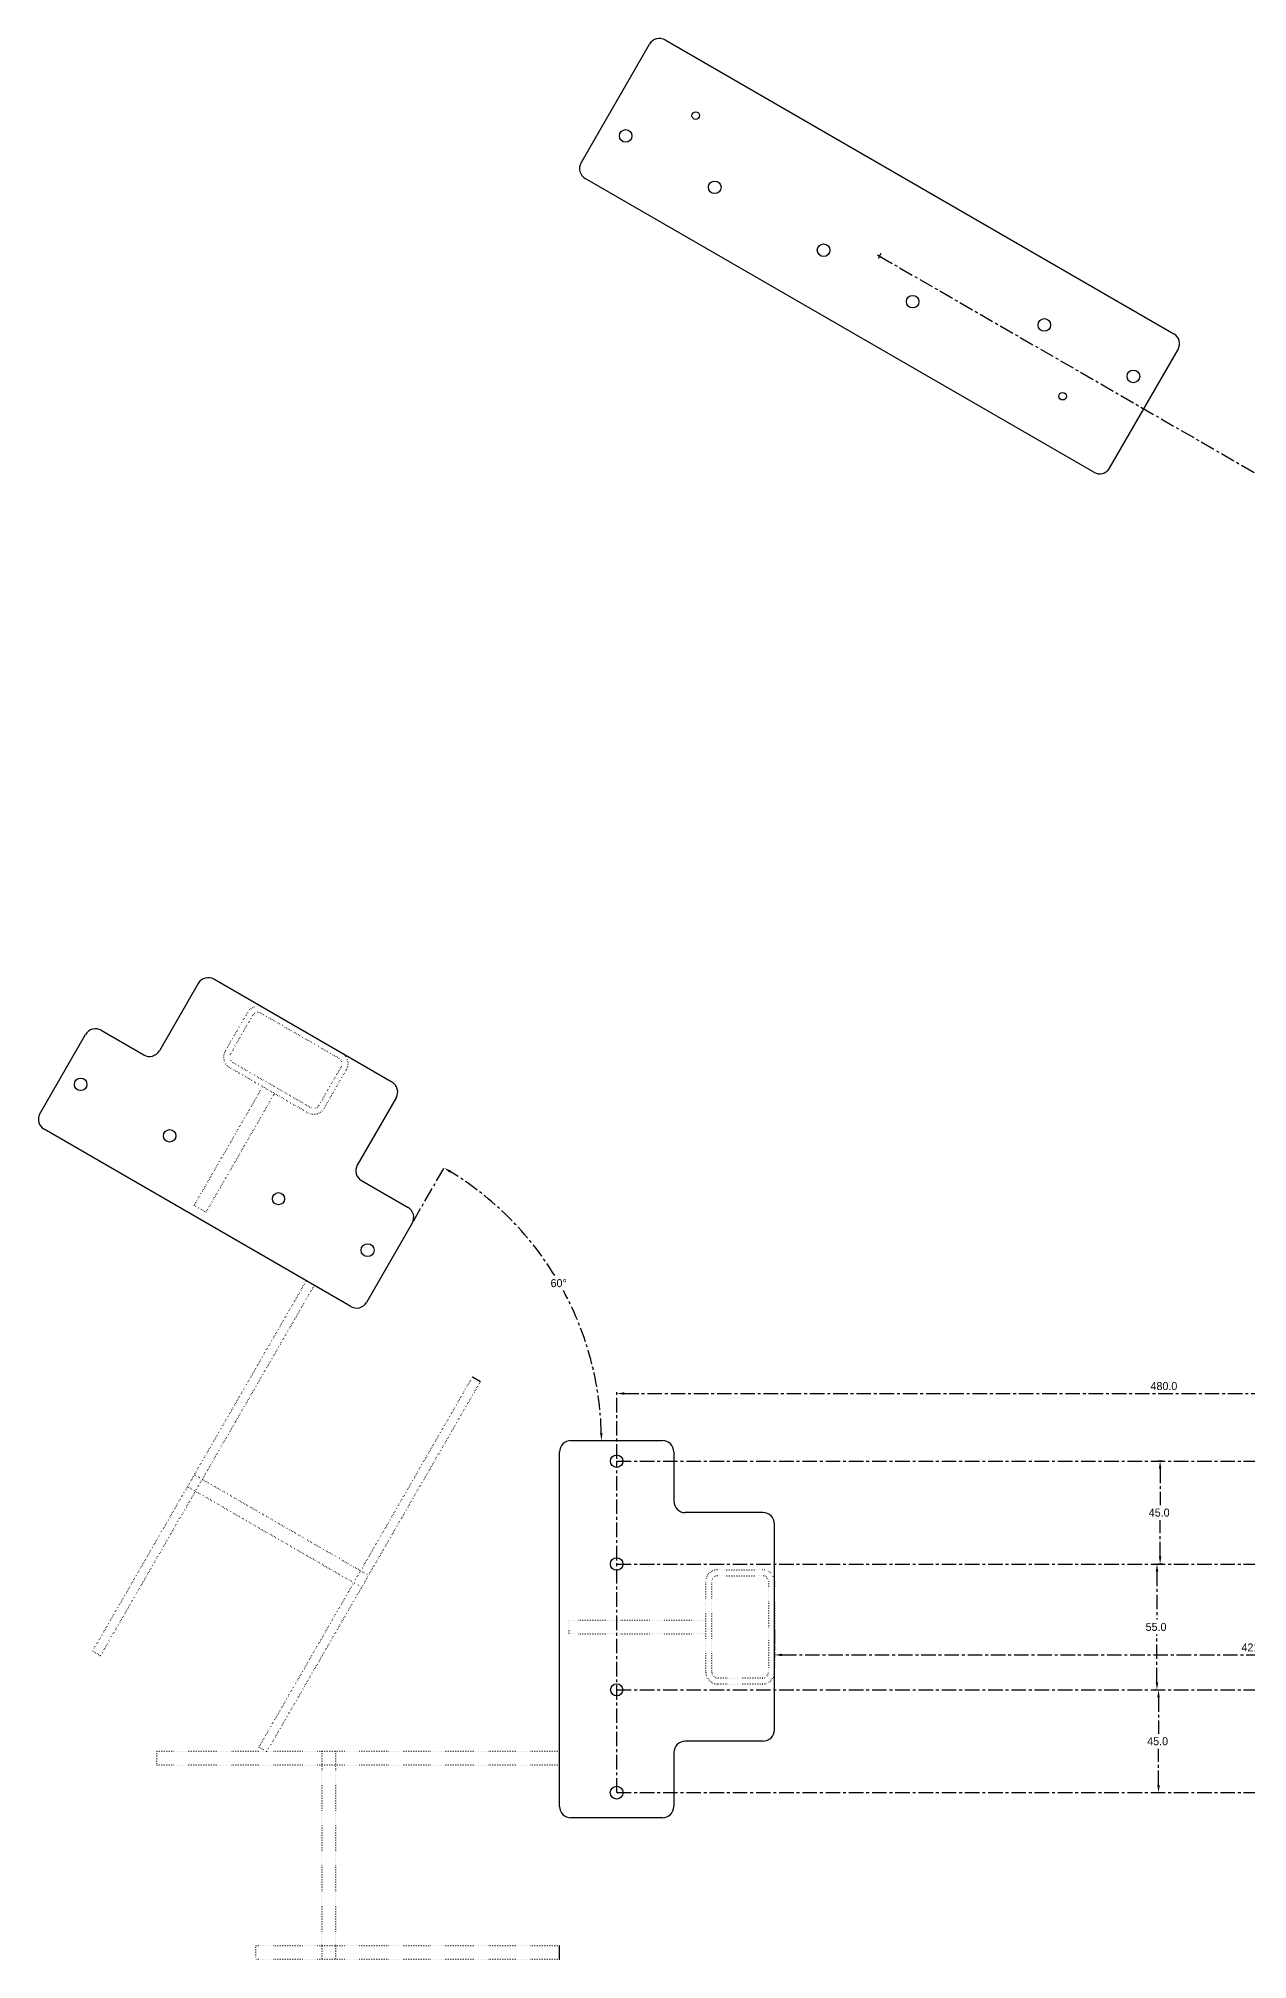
# Model space of a CAD drawing. Extents: x -743 to 782, y -604 to 826.
# Drawn here: x -743 to -214, y -528 to 312 of the extents above; entities that cross this region are included whole.
import ezdxf

# ---------------------------------------------------------------- set-up
doc = ezdxf.new("R2010")
doc.units = 0
doc.header["$PDSIZE"] = -1
doc.linetypes.add('CENTER', pattern=[10.16, 6.35, -1.27, 1.27, -1.27])
doc.linetypes.add('DOT2', pattern=[0.635, 0, -0.635])
doc.layers.get('0').update_dxf_attribs({"linetype": 'CONTINUOUS'})
doc.layers.get('DEFPOINTS').update_dxf_attribs({"linetype": 'CONTINUOUS'})
doc.layers.add('DIMENSIONS', color=2, linetype='CENTER')
doc.layers.add('POSITIONS', color=4, linetype='DOT2')
doc.dimstyles.new('ISO-25', dxfattribs={"dimtxt": 2.5, "dimasz": 2.5, "dimexe": 1.25, "dimexo": 0.625, "dimtad": 1, "dimcen": 2.5, "dimazin": 3, "dimtfac": 1, "dimtmove": 0, "dimatfit": 3})

# ---------------------------------------------------------------- blocks, each defined once
blk = doc.blocks.new('*D98')
at = {"layer": 'DEFPOINTS', "color": 0}
for p in [(-250, -310.5), (-252.23, -355.5), (-250, -355.5)]:
    blk.add_point(p, dxfattribs=at)
at = {"layer": 'DIMENSIONS', "color": 0}
for p, q in [((-251, -310.5), (-253.23, -310.5)), ((-252.23, -313.8), (-252.23, -329.73)), ((-252.23, -352.2), (-252.23, -336.27)), ((-251, -355.5), (-253.23, -355.5))]:
    blk.add_line(p, q, dxfattribs=at)
for points in [[(-251.67, -313.8), (-252.78, -313.8), (-252.23, -310.5)], [(-252.78, -352.2), (-251.67, -352.2), (-252.23, -355.5)]]:
    blk.add_solid(points, dxfattribs=at)
at = {"layer": 'DIMENSIONS', "color": 0, "linetype": 'CONTINUOUS'}
blk.add_text('45.0', height=3.5, dxfattribs=at).set_placement((-257.18, -334.75))
blk = doc.blocks.new('*D99')
at = {"layer": 'DEFPOINTS', "color": 0}
for p in [(-253.23, -355.5), (-253.59, -410.5), (-253.23, -410.5)]:
    blk.add_point(p, dxfattribs=at)
at = {"layer": 'DIMENSIONS', "color": 0}
for p, q in [((-254.23, -355.5), (-254.59, -355.5)), ((-253.59, -358.8), (-253.59, -379.73)), ((-253.59, -407.2), (-253.59, -386.27)), ((-254.23, -410.5), (-254.59, -410.5))]:
    blk.add_line(p, q, dxfattribs=at)
for points in [[(-253.04, -358.8), (-254.14, -358.8), (-253.59, -355.5)], [(-254.14, -407.2), (-253.04, -407.2), (-253.59, -410.5)]]:
    blk.add_solid(points, dxfattribs=at)
at = {"layer": 'DIMENSIONS', "color": 0, "linetype": 'CONTINUOUS'}
blk.add_text('55.0', height=3.5, dxfattribs=at).set_placement((-258.54, -384.75))
blk = doc.blocks.new('*D100')
at = {"layer": 'DEFPOINTS', "color": 0}
for p in [(-254.59, -410.5), (-254.59, -455.5), (-252.91, -455.5)]:
    blk.add_point(p, dxfattribs=at)
at = {"layer": 'DIMENSIONS', "color": 0}
for p, q in [((-253.59, -410.5), (-251.91, -410.5)), ((-252.91, -413.8), (-252.91, -429.73)), ((-252.91, -452.2), (-252.91, -436.27)), ((-253.59, -455.5), (-251.91, -455.5))]:
    blk.add_line(p, q, dxfattribs=at)
for points in [[(-252.36, -413.8), (-253.46, -413.8), (-252.91, -410.5)], [(-253.46, -452.2), (-252.36, -452.2), (-252.91, -455.5)]]:
    blk.add_solid(points, dxfattribs=at)
at = {"layer": 'DIMENSIONS', "color": 0, "linetype": 'CONTINUOUS'}
blk.add_text('45.0', height=3.5, dxfattribs=at).set_placement((-257.86, -434.75))
blk = doc.blocks.new('*D101')
at = {"layer": 'DEFPOINTS', "color": 0}
for p in [(-10, -280.94), (-490, -310.5), (-10, -310.5)]:
    blk.add_point(p, dxfattribs=at)
at = {"layer": 'DIMENSIONS', "color": 0}
for p, q in [((-490, -309.5), (-490, -279.94)), ((-486.7, -280.94), (-13.3, -280.94)), ((-10, -309.5), (-10, -279.94))]:
    blk.add_line(p, q, dxfattribs=at)
for points in [[(-486.7, -280.39), (-486.7, -281.49), (-490, -280.94)], [(-13.3, -281.49), (-13.3, -280.39), (-10, -280.94)]]:
    blk.add_solid(points, dxfattribs=at)
at = {"layer": 'DIMENSIONS', "color": 0, "linetype": 'CONTINUOUS'}
blk.add_text('480.0', height=3.5, dxfattribs=at).set_placement((-256.42, -279.42))
blk = doc.blocks.new('*D104')
at = {"layer": 'DEFPOINTS', "color": 0}
for p in [(-421, -383), (0, -383), (0, -395.26)]:
    blk.add_point(p, dxfattribs=at)
at = {"layer": 'DIMENSIONS', "color": 0}
for p, q in [((-421, -384), (-421, -396.26)), ((0, -384), (0, -396.26)), ((-417.7, -395.26), (-3.3, -395.26))]:
    blk.add_line(p, q, dxfattribs=at)
for points in [[(-417.7, -394.71), (-417.7, -395.81), (-421, -395.26)], [(-3.3, -395.81), (-3.3, -394.71), (0, -395.26)]]:
    blk.add_solid(points, dxfattribs=at)
at = {"layer": 'DIMENSIONS', "color": 0, "linetype": 'CONTINUOUS'}
blk.add_text('421.0', height=3.5, dxfattribs=at).set_placement((-216.62, -393.74))
blk = doc.blocks.new('*D126')
at = {"layer": 'DEFPOINTS', "color": 0}
for p in [(-374.99, 216.5), (0, 0), (0, 0), (-99.26, -17.5), (0, -433)]:
    blk.add_point(p, dxfattribs=at)
at = {"layer": 'DIMENSIONS', "color": 0}
for start, end in [(151.87712, 207.87327), (212.17335, 268.12288)]:
    blk.add_arc((0, 0), 100.79, start, end, dxfattribs=at)
for points in [[(-88.41, 47.24), (-89.37, 47.78), (-87.29, 50.4)], [(-3.31, -101.29), (-3.29, -100.19), (0, -100.79)]]:
    blk.add_solid(points, dxfattribs=at)
at = {"layer": 'DIMENSIONS', "color": 0, "linetype": 'CONTINUOUS'}
blk.add_text('120.00°', height=3.5, dxfattribs=at).set_placement((-95.75, -52.15))
blk = doc.blocks.new('*D127')
at = {"layer": 'DEFPOINTS', "color": 0}
for p in [(-374.99, 216.5), (374.99, 216.5), (39.83, 109.42), (0, 0), (0, 0)]:
    blk.add_point(p, dxfattribs=at)
at = {"layer": 'DIMENSIONS', "color": 0}
blk.add_arc((0, 0), 116.44, 31.62479, 148.37521, dxfattribs=at)
for points in [[(-99.62, 61.34), (-98.68, 60.78), (-100.84, 58.22)], [(98.68, 60.78), (99.62, 61.34), (100.84, 58.22)]]:
    blk.add_solid(points, dxfattribs=at)
at = {"layer": 'DIMENSIONS', "color": 0, "linetype": 'CONTINUOUS'}
blk.add_text('120.00°', height=3.5, dxfattribs=at).set_placement((-8.46, 117.97))
blk = doc.blocks.new('HARDPOINT_END')
at = {"color": 7, "linetype": 'CONTINUOUS'}
for p, q in [((-510, -301.5), (-470, -301.5)), ((-515, -461.5), (-515, -306.5)), ((-465, -306.5), (-465, -328)), ((-426, -333), (-460, -333)), ((-421, -428), (-421, -338)), ((-426, -433), (-460, -433)), ((-465, -438), (-465, -461.5)), ((-470, -466.5), (-510, -466.5))]:
    blk.add_line(p, q, dxfattribs=at)
for centre, radius in [((-490, -310.5), 2.74), ((-490, -355.5), 2.74), ((-490, -410.5), 2.66), ((-490, -455.5), 2.83)]:
    blk.add_circle(centre, radius, dxfattribs=at)
for centre, start, end in [((-510, -306.5), 90, 180), ((-470, -306.5), 0, 90), ((-460, -328), 180, 270), ((-426, -338), 0, 90), ((-426, -428), 270, 0), ((-460, -438), 90, 180), ((-510, -461.5), 180, 270), ((-470, -461.5), 270, 0)]:
    blk.add_arc(centre, 5, start, end, dxfattribs=at)
blk = doc.blocks.new('*D133')
at = {"layer": 'DEFPOINTS', "color": 0}
for p in [(-579.47, -206.42), (-599.47, -241.06), (-505, -254.41), (-510, -301.5), (-470, -301.5)]:
    blk.add_point(p, dxfattribs=at)
at = {"layer": 'DIMENSIONS', "color": 0}
blk.add_line((-578.97, -205.55), (-565.03, -181.4), dxfattribs=at)
for start, end in [(31.58614, 58.62583), (1.37417, 28.43883)]:
    blk.add_arc((-634.37, -301.5), 137.68, start, end, dxfattribs=at)
for points in [[(-562.41, -183.48), (-562.97, -184.43), (-565.53, -182.27)], [(-497.28, -298.21), (-496.18, -298.19), (-496.69, -301.5)]]:
    blk.add_solid(points, dxfattribs=at)
at = {"layer": 'DIMENSIONS', "color": 0, "linetype": 'CONTINUOUS'}
blk.add_text('60°', height=3.5, dxfattribs=at).set_placement((-518.93, -234.41))

msp = doc.modelspace()

# ---------------------------------------------------------------- linework, layer by layer
at = {"color": 7, "linetype": 'CONTINUOUS'}
for p, q in [((-468.782, 311.046), (-246.214, 182.546)), ((-505.595, 257.284), (-475.612, 309.216)), ((-281.196, 121.954), (-503.764, 250.454)), ((-274.366, 123.784), (-244.383, 175.716)), ((-588.319, -144.731), (-666.261, -99.731)), ((-673.092, -101.561), (-690.092, -131.006)), ((-742.369, -158.558), (-722.369, -123.917)), ((-715.539, -122.087), (-696.922, -132.836)), ((-586.489, -151.561), (-603.489, -181.006)), ((-606.305, -242.889), (-740.539, -165.389)), ((-601.659, -187.836), (-581.305, -199.587)), ((-579.474, -206.417), (-599.474, -241.058)), ((-515, -528.5), (-515, -522.5))]:
    msp.add_line(p, q, dxfattribs=at)
msp.add_line((-553.047, -273.637), (-549.583, -275.637))
for centre, radius in [((-455.443, 277.961), 1.65), ((-486.077, 269.09), 2.75), ((-447.106, 246.59), 2.75), ((-399.475, 219.09), 2.75), ((-360.503, 196.59), 2.75), ((-302.872, 186.41), 2.75), ((-263.901, 163.91), 2.75), ((-294.886, 155.242), 1.65), ((-724.577, -145.736), 2.737), ((-685.606, -168.236), 2.738), ((-637.975, -195.736), 2.664), ((-599.003, -218.236), 2.825)]:
    msp.add_circle(centre, radius, dxfattribs=at)
for centre, start, end in [((-471.282, 306.716), 60, 150), ((-501.264, 254.784), 150, 240), ((-248.714, 178.216), 330, 60), ((-278.696, 126.284), 240, 330), ((-668.761, -104.061), 60, 150), ((-718.039, -126.417), 60, 150), ((-694.422, -128.506), 240, 330), ((-590.819, -149.061), 330, 60), ((-738.039, -161.058), 150, 240), ((-599.159, -183.506), 150, 240), ((-583.805, -203.917), 330, 60), ((-603.805, -238.558), 240, 330)]:
    msp.add_arc(centre, 5, start, end, dxfattribs=at)
at = {"layer": 'DIMENSIONS'}
for p, q in [((-376.072, 217.125), (-373.906, 215.875)), ((-374.364, 217.583), (-375.614, 215.417)), ((-374.989, 216.5), (0, 0)), ((-490, -455.5), (-490, -310.5)), ((-490, -310.5), (-10, -310.5)), ((-490, -355.5), (-10, -355.5)), ((-490, -410.5), (10, -410.5)), ((-490, -455.5), (10, -455.5))]:
    msp.add_line(p, q, dxfattribs=at)
at = {"layer": 'POSITIONS'}
for p, q in [((-651.541, -114.234), (-661.341, -131.208)), ((-649.289, -115.534), (-659.089, -132.508)), ((-611.443, -134.382), (-645.738, -114.582)), ((-610.143, -132.131), (-644.438, -112.331)), ((-659.438, -138.311), (-625.143, -158.111)), ((-658.138, -136.06), (-623.843, -155.86)), ((-620.291, -154.908), (-610.491, -137.934)), ((-618.04, -156.208), (-608.24, -139.234)), ((-674.888, -198.673), (-644.888, -146.711)), ((-669.692, -201.673), (-639.692, -149.711)), ((-669.692, -201.673), (-674.888, -198.673)), ((-719.293, -393.584), (-625.793, -231.637)), ((-715.829, -395.584), (-622.329, -233.637)), ((-646.547, -435.584), (-553.047, -273.637)), ((-643.083, -437.584), (-549.583, -275.637)), ((-598.583, -360.508), (-674.793, -316.508)), ((-601.583, -365.704), (-677.793, -321.704)), ((-445.8, -358), (-426.2, -358)), ((-445.8, -360.6), (-426.2, -360.6)), ((-451, -402.8), (-451, -363.2)), ((-448.4, -402.8), (-448.4, -363.2)), ((-423.6, -363.2), (-423.6, -402.8)), ((-421, -363.2), (-421, -402.8)), ((-511, -380), (-511, -386)), ((-511, -380), (-451, -380)), ((-511, -386), (-451, -386)), ((-719.293, -393.584), (-715.829, -395.584)), ((-426.2, -405.4), (-445.8, -405.4)), ((-426.2, -408), (-445.8, -408)), ((-646.547, -435.584), (-643.083, -437.584)), ((-691.201, -443.5), (-691.201, -437.5)), ((-515, -437.5), (-691.201, -437.5)), ((-515, -443.5), (-691.201, -443.5)), ((-619, -437.5), (-619, -528.5)), ((-613, -437.5), (-613, -528.5)), ((-515, -522.5), (-647.917, -522.5)), ((-647.917, -528.5), (-647.917, -522.5)), ((-515, -528.5), (-647.917, -528.5))]:
    msp.add_line(p, q, dxfattribs=at)
for centre, radius, start, end in [((-647.038, -116.834), 5.2, 60, 150), ((-647.038, -116.834), 2.6, 60, 150), ((-656.838, -133.808), 5.2, 150, 240), ((-656.838, -133.808), 2.6, 150, 240), ((-612.743, -136.634), 2.6, 330, 60), ((-612.743, -136.634), 5.2, 330, 60), ((-622.543, -153.608), 5.2, 240, 330), ((-622.543, -153.608), 2.6, 240, 330), ((-445.8, -363.2), 5.2, 90, 180), ((-445.8, -363.2), 2.6, 90, 180), ((-426.2, -363.2), 5.2, 0, 90), ((-426.2, -363.2), 2.6, 0, 90), ((-445.8, -402.8), 5.2, 180, 270), ((-445.8, -402.8), 2.6, 180, 270), ((-426.2, -402.8), 5.2, 270, 0), ((-426.2, -402.8), 2.6, 270, 0)]:
    msp.add_arc(centre, radius, start, end, dxfattribs=at)

# ---------------------------------------------------------------- block references
msp.add_blockref('HARDPOINT_END', (0, 0))

# ---------------------------------------------------------------- dimensions: what is measured, and where the dimension line sits
at = {"layer": 'DIMENSIONS'}
for base, line1, line2, override, picture, middle in [((-99.261, -17.502), ((-374.989, 216.5), (0, 0)), ((0, 0), (0, -433)), {"dimtxt": 3.5, "dimasz": 3.302, "dimexe": 1, "dimexo": 1, "dimgap": 1.524, "dimtih": 1, "dimtoh": 1, "dimdec": 0, "dimrnd": 1, "dimzin": 0, "dimadec": 2, "dimtdec": 2, "dimtmove": 2}, '*D126', (-87.289, -50.396)), ((39.826, 109.421), ((-374.989, 216.5), (0, 0)), ((0, 0), (374.989, 216.5)), {"dimtxt": 3.5, "dimasz": 3.302, "dimexe": 1, "dimexo": 1, "dimgap": 1.524, "dimtih": 1, "dimtoh": 1, "dimdec": 0, "dimrnd": 1, "dimzin": 0, "dimadec": 2, "dimtdec": 2, "dimtmove": 2}, '*D127', (0, 119.718)), ((-504.995, -254.414), ((-579.474, -206.417), (-599.474, -241.058)), ((-510, -301.503), (-470, -301.503)), {"dimtxt": 3.5, "dimasz": 3.302, "dimexe": 1, "dimexo": 1, "dimgap": 1.524, "dimtih": 1, "dimtoh": 1, "dimdec": 2, "dimrnd": 1, "dimzin": 0, "dimtdec": 2, "dimtmove": 2}, '*D133', (-515.138, -232.663))]:
    dim = msp.add_angular_dim_2l(base=base, line1=line1, line2=line2, dimstyle='ISO-25', override=override, dxfattribs=at)
    dim.commit()
    dim.dimension.update_dxf_attribs({"geometry": picture, "text_midpoint": middle})
for base, p1, p2, picture, middle in [((-10, -280.94), (-490, -310.5), (-10, -310.5), '*D101', (-250, -277.666)), ((0, -395.264), (-421, -383), (0, -383), '*D104', (-210.5, -391.99))]:
    dim = msp.add_linear_dim(base=base, p1=p1, p2=p2, dimstyle='ISO-25', override={"dimtxt": 3.5, "dimasz": 3.302, "dimexe": 1, "dimexo": 1, "dimgap": 1.524, "dimtih": 1, "dimtoh": 1, "dimdec": 1, "dimrnd": 0.1, "dimzin": 0, "dimtdec": 2, "dimtmove": 2}, dxfattribs=at)
    dim.commit()
    dim.dimension.update_dxf_attribs({"geometry": picture, "text_midpoint": middle})
for base, p1, p2, picture, middle in [((-252.225, -355.5), (-250, -310.5), (-250, -355.5), '*D98', (-252.225, -333)), ((-253.585, -410.5), (-253.225, -355.5), (-253.225, -410.5), '*D99', (-253.585, -383)), ((-252.905, -455.5), (-254.585, -410.5), (-254.585, -455.5), '*D100', (-252.905, -433))]:
    dim = msp.add_linear_dim(base=base, p1=p1, p2=p2, angle=90, dimstyle='ISO-25', override={"dimtxt": 3.5, "dimasz": 3.302, "dimexe": 1, "dimexo": 1, "dimgap": 1.524, "dimtih": 1, "dimtoh": 1, "dimdec": 1, "dimrnd": 0.1, "dimzin": 0, "dimtdec": 2, "dimtmove": 2}, dxfattribs=at)
    dim.commit()
    dim.dimension.update_dxf_attribs({"geometry": picture, "text_midpoint": middle})

doc.saveas('drawing.dxf')
